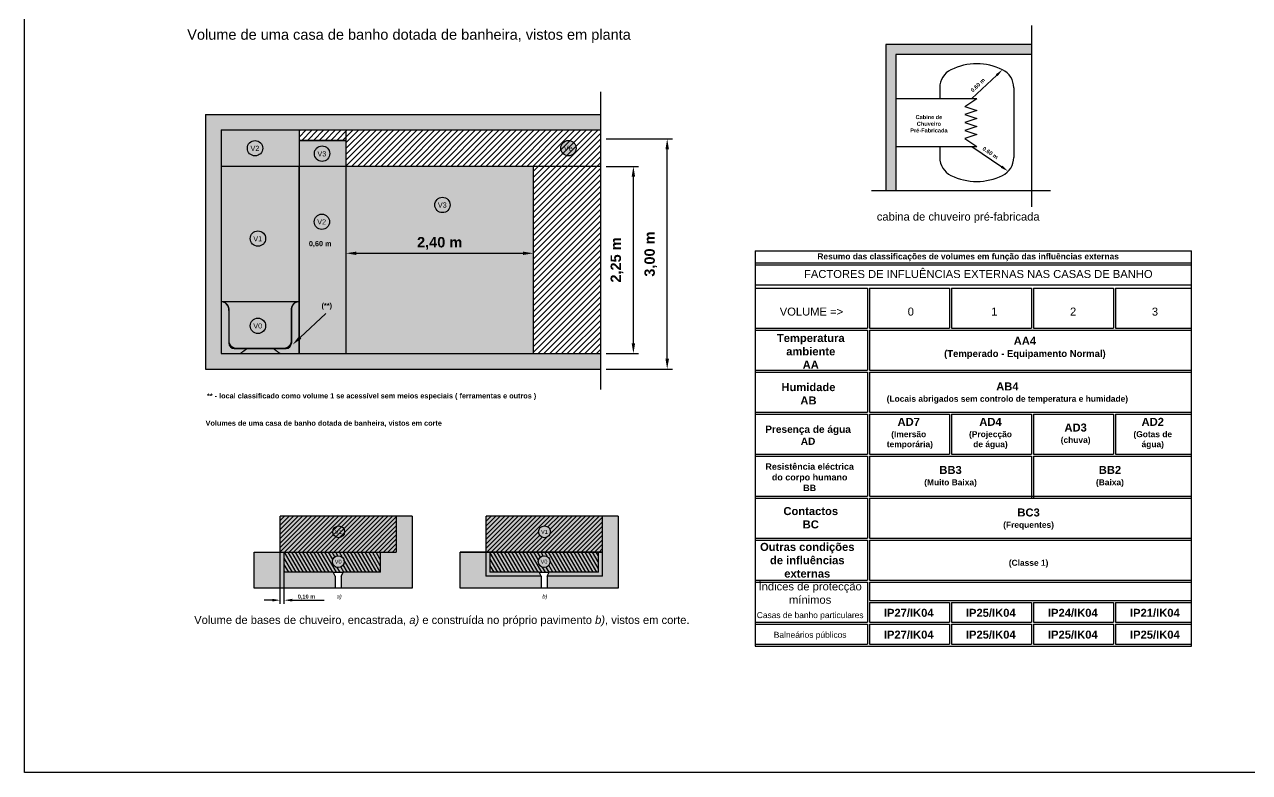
# Model space of a CAD drawing. Header units: millimetres. Extents: x 145 to 60311, y -8355 to 8851.
# Drawn here: x 364.05 to 376.29, y 462.36 to 469.84 of the extents above; entities that cross this region are included whole.
import ezdxf
from ezdxf.lldxf.tags import DXFTag

# ---------------------------------------------------------------- set-up
doc = ezdxf.new("R2010")
doc.units = ezdxf.units.MM
doc.styles.add('ARIAL', font='arial.ttf')
tags = doc.linetypes.add('DASHED2', pattern=[9.525, 6.35, -3.175]).pattern_tags.tags
tags[6:7] = [DXFTag(74, 4), DXFTag(75, 0), DXFTag(340, '0'), DXFTag(46, 1.0), DXFTag(50, 0.0), DXFTag(44, 0.0), DXFTag(45, 0.0)]
tags[4:5] = [DXFTag(74, 4), DXFTag(75, 0), DXFTag(340, '0'), DXFTag(46, 1.0), DXFTag(50, 0.0), DXFTag(44, 0.0), DXFTag(45, 0.0)]
pattern_1 = [(45, (226.733724, 336.95474), (-0.0224506403, 0.0224506403), [])]
pattern_2 = [(120, (226.733724, 336.95474), (-0.0274963066, -0.015875), [])]

msp = doc.modelspace()

# ---------------------------------------------------------------- hatches: boundary and pattern name
for color, points in [(0, [(372.657, 468.181), (372.757, 468.181), (372.757, 469.541), (374.117, 469.541), (374.117, 469.641), (372.657, 469.641)]), (0, [(365.859, 468.944), (365.859, 466.396), (369.811, 466.396), (369.811, 466.552), (366.015, 466.552), (366.015, 468.788), (369.811, 468.788), (369.811, 468.944)]), (20, [(366.795, 468.424), (366.015, 468.424), (366.015, 467.072), (366.789, 467.072, 0.417499), (366.717, 466.986), (366.717, 466.656, -0.414214), (366.665, 466.604), (366.145, 466.604, -0.414214), (366.093, 466.656), (366.093, 466.984, 0.426582), (366.015, 467.072), (366.015, 466.552), (366.795, 466.552)]), (203, [(366.665, 466.604, 0.414214), (366.717, 466.656), (366.717, 466.986, -0.417499), (366.789, 467.072), (366.015, 467.072, -0.426582), (366.093, 466.984), (366.093, 466.656, 0.414214), (366.145, 466.604)]), (30, [(366.606, 464.927), (366.606, 464.567), (367.766, 464.567), (367.766, 464.927)]), (30, [(369.824, 464.567), (369.824, 464.927), (368.664, 464.927), (368.664, 464.567)]), (203, [(366.646, 464.567), (366.646, 464.367), (367.136, 464.367), (367.236, 464.367), (367.606, 464.367), (367.606, 464.567)]), (203, [(369.194, 464.367), (369.294, 464.367), (369.784, 464.367), (369.784, 464.567), (368.704, 464.567), (368.704, 464.367)])]:
    msp.add_hatch(color=color).paths.add_polyline_path(points)
h = msp.add_hatch(color=30)
h.paths.add_polyline_path([(367.263, 468.424), (366.795, 468.424), (366.795, 466.552), (367.263, 466.552)])
h.paths.add_polyline_path([(366.015, 468.788), (366.015, 468.424), (366.795, 468.424), (366.795, 468.788)])
h = msp.add_hatch()
h.set_pattern_fill('ANSI31', color=0, scale=0.013, style=0)
h.set_pattern_definition([(45, (183.817634, 298.231014), (-0.0291858324, 0.0291858324), [])])
h.paths.add_polyline_path([(367.263, 468.684), (367.263, 468.788), (366.795, 468.788), (366.795, 468.684)])
h.paths.add_polyline_path([(367.263, 468.788), (367.263, 468.424), (369.811, 468.424), (369.811, 468.788)])
h.paths.add_polyline_path([(369.135, 466.552), (369.811, 466.552), (369.811, 468.424), (369.135, 468.424)])
h = msp.add_hatch(color=41)
h.paths.add_polyline_path([(369.135, 468.424), (367.263, 468.424), (367.263, 466.552), (369.135, 466.552)])
h.paths.add_polyline_path([(367.263, 468.424), (367.263, 468.684), (366.795, 468.684), (366.795, 468.424)])
h = msp.add_hatch(color=253)
h.dxf.hatch_style = 2
h.paths.add_polyline_path([(369.563, 468.606, 1), (369.409, 468.606, 1)])
h.paths.add_polyline_path([(369.428, 468.644), (369.54, 468.644), (369.54, 468.565), (369.428, 468.565)], flags=24)
h = msp.add_hatch(color=253)
h.paths.add_polyline_path([(366.646, 464.567), (366.606, 464.567), (366.606, 464.207), (366.646, 464.207)])
h.paths.add_polyline_path([(366.606, 464.567), (366.346, 464.567), (366.346, 464.207), (366.606, 464.207)])
h.paths.add_polyline_path([(367.156, 464.207), (367.156, 464.327), (367.136, 464.367), (366.646, 464.367), (366.646, 464.207)])
h.paths.add_polyline_path([(367.926, 464.207), (367.926, 464.927), (367.766, 464.927), (367.766, 464.567), (367.606, 464.567), (367.606, 464.367), (367.236, 464.367), (367.216, 464.327), (367.216, 464.207)])
h = msp.add_hatch()
h.set_pattern_fill('ANSI31', color=0, scale=0.01, style=0)
h.set_pattern_definition(pattern_1)
h.paths.add_polyline_path([(367.766, 464.567), (367.766, 464.927), (366.606, 464.927), (366.606, 464.567)])
h.paths.add_polyline_path([(367.149, 464.8), (367.227, 464.8), (367.227, 464.74), (367.149, 464.74)], flags=24)
h = msp.add_hatch(color=253)
h.paths.add_polyline_path([(369.824, 464.327), (369.274, 464.327), (369.274, 464.207), (369.984, 464.207), (369.984, 464.927), (369.824, 464.927)])
h.paths.add_polyline_path([(369.214, 464.207), (369.214, 464.327), (368.664, 464.327), (368.664, 464.567), (368.404, 464.567), (368.404, 464.207)])
h = msp.add_hatch()
h.set_pattern_fill('ANSI31', color=0, scale=0.01, style=0)
h.set_pattern_definition(pattern_1)
h.paths.add_polyline_path([(369.824, 464.567), (369.824, 464.927), (368.664, 464.927), (368.664, 464.567)])
h.paths.add_polyline_path([(369.306, 464.771, -1), (369.188, 464.771, -1)], flags=16)
h.paths.add_polyline_path([(369.207, 464.8), (369.284, 464.8), (369.284, 464.74), (369.207, 464.74)], flags=8)
h = msp.add_hatch()
h.set_pattern_fill('ANSI31', color=0, scale=0.01, angle=75, style=0)
h.set_pattern_definition(pattern_2)
h.paths.add_polyline_path([(367.606, 464.367), (367.606, 464.567), (366.646, 464.567), (366.646, 464.367), (367.136, 464.367), (367.236, 464.367)])
h.paths.add_polyline_path([(367.127, 464.473, -1), (367.245, 464.473, -1)], flags=16)
h.paths.add_polyline_path([(367.142, 464.503), (367.228, 464.503), (367.228, 464.442), (367.142, 464.442)], flags=8)
h = msp.add_hatch(color=253)
h.paths.add_polyline_path([(369.824, 464.327), (369.824, 464.567), (369.784, 464.567), (369.784, 464.367), (369.294, 464.367), (369.274, 464.327)])
h.paths.add_polyline_path([(369.194, 464.367), (368.704, 464.367), (368.704, 464.567), (368.664, 464.567), (368.664, 464.327), (369.214, 464.327)])
h = msp.add_hatch()
h.set_pattern_fill('ANSI31', color=0, scale=0.01, angle=75, style=0)
h.set_pattern_definition(pattern_2)
h.paths.add_polyline_path([(369.194, 464.367), (369.294, 464.367), (369.784, 464.367), (369.784, 464.567), (368.704, 464.567), (368.704, 464.367)])
h.paths.add_polyline_path([(369.303, 464.473, -1), (369.185, 464.473, -1)], flags=16)
h.paths.add_polyline_path([(369.2, 464.503), (369.285, 464.503), (369.285, 464.442), (369.2, 464.442)], flags=8)

# ---------------------------------------------------------------- linework, layer by layer
at = {"color": 0, "linetype": 'DASHED2', "ltscale": 0.025}
msp.add_line((374.117, 468.02), (374.117, 469.833), dxfattribs=at)
at = {"color": 0}
for p, q in [((374.117, 469.641), (372.657, 469.641)), ((372.657, 469.641), (372.657, 468.181)), ((372.757, 469.541), (372.757, 468.181)), ((374.117, 469.541), (372.757, 469.541)), ((373.517, 469.101), (373.766, 469.335)), ((369.811, 466.193), (369.811, 469.169)), ((373.197, 469.21), (373.197, 469.101)), ((373.937, 469.21), (373.937, 468.513)), ((372.757, 469.101), (373.567, 469.101)), ((373.197, 469.123), (373.197, 469.101)), ((373.447, 469.021), (373.567, 469.101)), ((373.447, 469.021), (373.567, 468.981)), ((365.859, 468.944), (369.811, 468.944)), ((365.859, 468.944), (365.859, 466.396)), ((373.567, 468.981), (373.447, 468.941)), ((373.447, 468.941), (373.567, 468.901)), ((373.567, 468.901), (373.447, 468.861)), ((366.015, 468.788), (366.015, 466.552)), ((366.015, 468.788), (369.811, 468.788)), ((366.795, 468.788), (366.795, 466.552)), ((373.447, 468.861), (373.567, 468.821)), ((373.567, 468.821), (373.447, 468.781)), ((373.447, 468.781), (373.567, 468.741)), ((366.795, 468.684), (367.263, 468.684)), ((366.795, 468.684), (367.263, 468.684)), ((369.863, 468.698), (370.525, 468.698)), ((373.567, 468.741), (373.447, 468.701)), ((373.447, 468.701), (373.567, 468.621)), ((370.473, 466.5), (370.473, 468.594)), ((372.757, 468.621), (373.567, 468.621)), ((373.197, 468.621), (373.197, 468.513)), ((373.518, 468.621), (373.816, 468.42)), ((366.795, 468.424), (366.015, 468.424)), ((366.795, 466.552), (366.795, 468.424)), ((369.135, 468.424), (369.135, 466.552)), ((369.863, 468.424), (370.187, 468.424)), ((370.135, 466.656), (370.135, 468.32)), ((372.516, 468.181), (374.304, 468.181)), ((367.263, 467.618), (367.263, 467.503)), ((367.367, 467.555), (369.031, 467.555)), ((369.135, 467.62), (369.135, 467.503)), ((371.354, 467.579), (371.354, 463.847)), ((371.354, 467.579), (375.714, 467.579)), ((375.714, 463.847), (375.714, 467.579)), ((371.354, 467.459), (375.714, 467.459)), ((371.354, 467.439), (375.714, 467.439)), ((371.354, 467.239), (375.714, 467.239)), ((371.354, 467.207), (372.474, 467.207)), ((372.474, 467.207), (372.474, 466.807)), ((372.494, 467.207), (372.494, 466.807)), ((372.494, 467.207), (373.294, 467.207)), ((373.294, 467.207), (373.294, 466.807)), ((373.314, 467.207), (374.114, 467.207)), ((373.314, 467.207), (373.314, 466.807)), ((374.114, 467.207), (374.114, 466.807)), ((374.134, 467.207), (374.134, 466.807)), ((374.134, 467.207), (374.934, 467.207)), ((374.934, 467.207), (374.934, 466.807)), ((374.954, 467.207), (375.714, 467.207)), ((374.954, 467.207), (374.954, 466.807)), ((366.015, 467.072), (366.789, 467.072)), ((371.354, 467.159), (371.354, 463.629)), ((375.714, 463.629), (375.714, 467.159)), ((366.093, 466.984), (366.093, 466.656)), ((366.717, 466.986), (366.717, 466.656)), ((366.806, 466.714), (367.063, 466.953)), ((371.354, 466.807), (372.474, 466.807)), ((371.354, 466.787), (372.474, 466.787)), ((372.474, 466.787), (372.474, 466.387)), ((372.494, 466.807), (373.294, 466.807)), ((372.494, 466.787), (372.494, 466.387)), ((372.494, 466.787), (375.714, 466.787)), ((373.314, 466.807), (374.114, 466.807)), ((374.134, 466.807), (374.934, 466.807)), ((374.954, 466.807), (375.714, 466.807)), ((366.145, 466.604), (366.665, 466.604)), ((366.015, 466.552), (369.811, 466.552)), ((369.863, 466.552), (370.187, 466.552)), ((365.859, 466.396), (369.811, 466.396)), ((369.863, 466.396), (370.525, 466.396)), ((371.354, 466.387), (372.474, 466.387)), ((371.354, 466.367), (372.474, 466.367)), ((372.474, 466.367), (372.474, 465.967)), ((372.494, 466.387), (375.714, 466.387)), ((372.494, 466.367), (375.714, 466.367)), ((372.494, 466.367), (372.494, 465.967)), ((371.354, 465.967), (372.474, 465.967)), ((372.494, 465.967), (375.714, 465.967)), ((371.354, 465.947), (372.474, 465.947)), ((372.474, 465.947), (372.474, 465.547)), ((372.494, 465.947), (373.294, 465.947)), ((372.494, 465.947), (372.494, 465.547)), ((373.294, 465.947), (373.294, 465.547)), ((373.314, 465.947), (373.314, 465.547)), ((373.314, 465.947), (374.114, 465.947)), ((374.114, 465.947), (374.114, 465.547)), ((374.134, 465.947), (374.134, 465.547)), ((374.134, 465.947), (374.934, 465.947)), ((374.934, 465.947), (374.934, 465.547)), ((374.954, 465.947), (374.954, 465.547)), ((374.954, 465.947), (375.714, 465.947)), ((371.354, 465.547), (372.474, 465.547)), ((371.354, 465.527), (372.474, 465.527)), ((372.474, 465.527), (372.474, 465.127)), ((372.494, 465.547), (373.294, 465.547)), ((372.494, 465.527), (374.114, 465.527)), ((372.494, 465.527), (372.494, 465.127)), ((373.314, 465.547), (374.114, 465.547)), ((374.114, 465.527), (374.114, 465.107)), ((374.134, 465.547), (374.934, 465.547)), ((374.134, 465.527), (374.134, 465.107)), ((374.134, 465.527), (375.714, 465.527)), ((374.954, 465.547), (375.714, 465.547)), ((371.354, 465.127), (372.474, 465.127)), ((371.354, 465.107), (372.474, 465.107)), ((372.474, 465.107), (372.474, 464.707)), ((372.494, 465.127), (375.714, 465.127)), ((372.494, 465.107), (375.714, 465.107)), ((372.494, 465.107), (372.494, 464.707)), ((366.606, 464.051), (366.606, 464.927)), ((367.926, 464.927), (366.606, 464.927)), ((367.766, 464.927), (367.766, 464.567)), ((367.926, 464.927), (367.926, 464.207)), ((368.664, 464.327), (368.664, 464.927)), ((369.984, 464.927), (368.664, 464.927)), ((369.824, 464.927), (369.824, 464.327)), ((369.984, 464.927), (369.984, 464.207)), ((371.354, 464.707), (372.474, 464.707)), ((371.354, 464.687), (372.474, 464.687)), ((372.474, 464.687), (372.474, 464.287)), ((372.494, 464.707), (375.714, 464.707)), ((372.494, 464.687), (372.494, 464.287)), ((372.494, 464.687), (375.714, 464.687)), ((366.346, 464.207), (366.346, 464.567)), ((366.346, 464.567), (366.606, 464.567)), ((366.606, 464.567), (367.766, 464.567)), ((366.646, 464.051), (366.646, 464.567)), ((367.606, 464.567), (367.606, 464.367)), ((368.404, 464.207), (368.404, 464.567)), ((368.404, 464.567), (368.664, 464.567)), ((368.664, 464.567), (369.824, 464.567)), ((368.704, 464.367), (368.704, 464.567)), ((369.784, 464.567), (369.784, 464.367)), ((367.136, 464.367), (366.646, 464.367)), ((367.156, 464.327), (367.136, 464.367)), ((367.136, 464.367), (367.236, 464.367)), ((367.156, 464.327), (367.156, 464.207)), ((367.216, 464.327), (367.236, 464.367)), ((367.216, 464.327), (367.216, 464.207)), ((367.606, 464.367), (367.236, 464.367)), ((369.214, 464.327), (368.664, 464.327)), ((369.194, 464.367), (368.704, 464.367)), ((369.214, 464.327), (369.194, 464.367)), ((369.194, 464.367), (369.294, 464.367)), ((369.214, 464.327), (369.214, 464.207)), ((369.274, 464.327), (369.294, 464.367)), ((369.824, 464.327), (369.274, 464.327)), ((369.274, 464.327), (369.274, 464.207)), ((369.784, 464.367), (369.294, 464.367)), ((371.354, 464.287), (372.474, 464.287)), ((371.354, 464.267), (372.474, 464.267)), ((372.474, 464.267), (372.474, 463.867)), ((372.494, 464.287), (375.714, 464.287)), ((372.494, 464.267), (372.494, 464.084)), ((372.494, 464.267), (375.714, 464.267)), ((372.494, 464.267), (373.294, 464.267)), ((373.314, 464.267), (374.114, 464.267)), ((374.134, 464.267), (374.934, 464.267)), ((374.954, 464.267), (375.714, 464.267)), ((367.926, 464.207), (366.346, 464.207)), ((369.984, 464.207), (368.404, 464.207)), ((366.526, 464.087), (366.446, 464.087)), ((366.726, 464.087), (367.044, 464.087)), ((372.494, 464.084), (375.714, 464.084)), ((372.494, 464.064), (372.494, 463.867)), ((372.494, 464.064), (373.294, 464.064)), ((373.294, 464.064), (373.294, 463.867)), ((373.314, 464.064), (373.314, 463.867)), ((373.314, 464.064), (374.114, 464.064)), ((374.114, 464.064), (374.114, 463.867)), ((374.134, 464.064), (374.134, 463.867)), ((374.134, 464.064), (374.934, 464.064)), ((374.934, 464.064), (374.934, 463.867)), ((374.954, 464.064), (374.954, 463.867)), ((374.954, 464.064), (375.714, 464.064)), ((371.354, 463.867), (372.474, 463.867)), ((371.354, 463.867), (372.474, 463.867)), ((371.354, 463.847), (372.474, 463.847)), ((371.354, 463.847), (372.474, 463.847)), ((372.474, 463.847), (372.474, 463.649)), ((372.494, 463.867), (373.294, 463.867)), ((372.494, 463.867), (373.294, 463.867)), ((372.494, 463.867), (373.294, 463.867)), ((372.494, 463.847), (373.294, 463.847)), ((372.494, 463.847), (372.494, 463.649)), ((372.494, 463.847), (373.294, 463.847)), ((373.294, 463.847), (373.294, 463.649)), ((373.314, 463.867), (374.114, 463.867)), ((373.314, 463.867), (374.114, 463.867)), ((373.314, 463.867), (374.114, 463.867)), ((373.314, 463.847), (374.114, 463.847)), ((373.314, 463.847), (374.114, 463.847)), ((373.314, 463.847), (374.114, 463.847)), ((373.314, 463.847), (373.314, 463.649)), ((374.114, 463.847), (374.114, 463.649)), ((374.134, 463.867), (374.934, 463.867)), ((374.134, 463.867), (374.934, 463.867)), ((374.134, 463.867), (374.934, 463.867)), ((374.134, 463.847), (374.934, 463.847)), ((374.134, 463.847), (374.934, 463.847)), ((374.134, 463.847), (374.134, 463.649)), ((374.934, 463.847), (374.934, 463.649)), ((374.954, 463.867), (375.714, 463.867)), ((374.954, 463.867), (375.714, 463.867)), ((374.954, 463.867), (375.714, 463.867)), ((374.954, 463.847), (375.714, 463.847)), ((374.954, 463.847), (375.714, 463.847)), ((374.954, 463.847), (374.954, 463.649)), ((371.354, 463.649), (372.474, 463.649)), ((371.354, 463.649), (372.474, 463.649)), ((372.494, 463.649), (373.294, 463.649)), ((372.494, 463.649), (373.294, 463.649)), ((372.494, 463.649), (373.294, 463.649)), ((373.314, 463.649), (374.114, 463.649)), ((373.314, 463.649), (374.114, 463.649)), ((373.314, 463.649), (374.114, 463.649)), ((374.134, 463.649), (374.934, 463.649)), ((374.134, 463.649), (374.934, 463.649)), ((374.134, 463.649), (374.934, 463.649)), ((374.954, 463.649), (375.714, 463.649)), ((374.954, 463.649), (375.714, 463.649)), ((374.954, 463.649), (375.714, 463.649)), ((371.354, 463.629), (372.474, 463.629)), ((371.354, 463.629), (375.714, 463.629)), ((372.494, 463.629), (375.714, 463.629)), ((373.314, 463.629), (374.114, 463.629))]:
    msp.add_line(p, q, dxfattribs=at)
msp.add_lwpolyline([(364.05, 475.036), (383.057, 475.036), (383.057, 462.365), (364.05, 462.365)], close=True)
at = {"color": 0, "linetype": 'DASHED2', "ltscale": 0.025, "const_width": 0.013}
for points in [[(366.795, 468.788), (366.795, 466.552)], [(367.263, 468.788), (367.263, 466.552)], [(367.263, 468.684), (366.795, 468.684)], [(366.015, 468.424), (369.811, 468.424)], [(369.135, 468.424), (369.135, 466.552)]]:
    msp.add_lwpolyline(points, dxfattribs=at)
at = {"color": 0, "const_width": 0.013}
msp.add_lwpolyline([(366.015, 467.072), (366.015, 467.072, -0.414214), (366.093, 466.994), (366.093, 466.682, 0.414214), (366.171, 466.604), (366.639, 466.604, 0.414214), (366.717, 466.682), (366.717, 466.994, -0.414214), (366.795, 467.072), (366.789, 467.072)], format="xyb", dxfattribs=at)
at = {"color": 0}
for points, const_width in [([(366.795, 467.072), (366.015, 467.072)], 0.013), ([(366.276, 466.604), (366.206, 466.552)], 0.013), ([(366.535, 466.604), (366.605, 466.552)], 0.013), ([(367.766, 464.567), (367.766, 464.927)], 0.01), ([(368.404, 464.57), (369.824, 464.57), (369.824, 464.927)], 0.01), ([(366.346, 464.567), (367.766, 464.567)], 0.01), ([(366.606, 464.567), (366.606, 464.051)], 0.01), ([(366.646, 464.567), (366.646, 464.051)], 0.01), ([(367.216, 464.207), (367.216, 464.327), (367.236, 464.367), (367.606, 464.367), (367.606, 464.567)], 0.01), ([(368.664, 464.567), (368.664, 464.327), (369.214, 464.327), (369.194, 464.367), (368.704, 464.367), (368.704, 464.57)], 0.01), ([(369.824, 464.57), (369.824, 464.327), (369.274, 464.327)], 0.01), ([(369.274, 464.327), (369.294, 464.367), (369.784, 464.367), (369.784, 464.567)], 0.01), ([(366.646, 464.367), (367.136, 464.367), (367.156, 464.327), (367.156, 464.207)], 0.01), ([(369.214, 464.327), (369.214, 464.207)], 0.01), ([(369.274, 464.327), (369.274, 464.207)], 0.01)]:
    msp.add_lwpolyline(points, dxfattribs=dict(at, const_width=const_width))
for centre, radius in [((366.354, 468.605), 0.0768), ((369.486, 468.606), 0.0768), ((367.024, 468.551), 0.0768), ((368.227, 468.038), 0.0768), ((367.022, 467.87), 0.0768), ((366.383, 467.702), 0.0768), ((366.383, 466.83), 0.0768), ((367.19, 464.771), 0.0591), ((369.247, 464.771), 0.0591), ((367.186, 464.473), 0.0591), ((369.244, 464.473), 0.0591)]:
    msp.add_circle(centre, radius, dxfattribs=at)
for centre, radius, start, end in [((373.397, 469.21), 0.2, 115.9734, 180), ((373.567, 468.861), 0.588, 64.0266, 115.9734), ((373.737, 469.21), 0.2, 0, 64.0266), ((373.397, 468.513), 0.2, 180, 244.0266), ((373.737, 468.513), 0.2, 295.9734, 0), ((373.567, 468.861), 0.588, 244.0266, 295.9734), ((366.012, 466.99), 0.0817, 355.1762, 87.585), ((366.796, 466.994), 0.0786, 94.9649, 185.6068), ((366.145, 466.656), 0.052, 180, 270), ((366.665, 466.656), 0.052, 270, 0)]:
    msp.add_arc(centre, radius, start, end, dxfattribs=at)
for points in [[(373.757, 469.345), (373.775, 469.325), (373.824, 469.39)], [(370.456, 468.594), (370.491, 468.594), (370.473, 468.698)], [(370.118, 468.32), (370.153, 468.32), (370.135, 468.424)], [(373.823, 468.431), (373.808, 468.409), (373.882, 468.375)], [(367.367, 467.572), (367.367, 467.538), (367.263, 467.555)], [(369.031, 467.572), (369.031, 467.538), (369.135, 467.555)], [(366.794, 466.727), (366.817, 466.701), (366.73, 466.643)], [(370.118, 466.656), (370.153, 466.656), (370.135, 466.552)], [(370.456, 466.5), (370.491, 466.5), (370.473, 466.396)], [(366.526, 464.101), (366.526, 464.074), (366.606, 464.087)], [(366.726, 464.101), (366.726, 464.074), (366.646, 464.087)]]:
    msp.add_solid(points, dxfattribs=at)

# ---------------------------------------------------------------- texts
at = {"color": 0, "style": 'ARIAL'}
for s, insert, char_height, attachment_point in [('Volume de uma casa de banho dotada de banheira, vistos em planta', (367.893, 469.726), 0.104, 5), ('Índices de protecção \\Pmínimos', (371.902, 464.265), 0.08, 2), ('Casas de banho particulares', (371.902, 463.968), 0.06, 2), ('Balneários públicos', (371.902, 463.771), 0.06, 2)]:
    msp.add_mtext(s, dxfattribs=dict(at, insert=insert, char_height=char_height, attachment_point=attachment_point))
at = {"color": 0}
for s, insert, char_height, attachment_point, rotation in [('{\\fArial|b1|i0|c0|p34;0.60 m}', (373.501, 469.19), 0.04, 1, 44), ('{\\fArial|b1|i0|c0|p34;0.60 m}', (373.642, 468.624), 0.04, 1, 326), ('{\\fArial|b1|i0|c0|p34;2,25 m}', (369.971, 467.488), 0.104, 5, 90), ('{\\fArial|b1|i0|c0|p34;3,00 m}', (370.309, 467.547), 0.104, 5, 90)]:
    msp.add_mtext(s, dxfattribs=dict(at, insert=insert, char_height=char_height, attachment_point=attachment_point, rotation=rotation))
for s, insert, char_height, attachment_point in [('{\\fArial|b1|i0|c0|p34;Cabine de \\PChuveiro \\PPré-Fabricada}', (373.089, 468.936), 0.04, 2), ('{\\fArial|b0|i0|c0|p34;V2}', (366.353, 468.604), 0.052, 5), ('{\\fArial|b0|i0|c0|p34;V3}', (367.022, 468.549), 0.052, 5), ('{\\fArial|b0|i0|c0|p34;Ve}', (369.484, 468.604), 0.052, 5), ('{\\fArial|b0|i0|c0|p34;V3}', (368.225, 468.037), 0.052, 5), ('{\\fArial|b0|i0|c0|p34;cabina de chuveiro pré-fabricada }', (372.568, 467.962), 0.08, 1), ('{\\fArial|b0|i0|c0|p34;V2}', (367.02, 467.869), 0.052, 5), ('{\\fArial|b0|i0|c0|p34;V1}', (366.381, 467.7), 0.052, 5), ('{\\fArial|b1|i0|c0|p34;0,60 m}', (367.005, 467.646), 0.052, 5), ('{\\fArial|b1|i0|c0|p34;2,40 m}', (368.199, 467.654), 0.104, 5), ('{\\fArial|b1|i0|c0|p34;Resumo das classificações de volumes em função das influências externas}', (373.481, 467.554), 0.06, 2), ('{\\fArial|b0|i0|c0|p34;FACTORES DE INFLUÊNCIAS EXTERNAS NAS CASAS DE BANHO}', (371.841, 467.388), 0.08, 1), ('{\\fArial|b1|i0|c0|p34;(**)}', (367.071, 467.024), 0.052, 5), ('{\\fArial|b0|i0|c0|p34;VOLUME =>}', (371.598, 467.012), 0.08, 1), ('{\\fArial|b0|i0|c0|p34;0}', (372.877, 467.012), 0.08, 1), ('{\\fArial|b0|i0|c0|p34;1}', (373.711, 467.012), 0.08, 1), ('{\\fArial|b0|i0|c0|p34;2}', (374.499, 467.012), 0.08, 1), ('{\\fArial|b0|i0|c0|p34;3}', (375.317, 467.012), 0.08, 1), ('{\\fArial|b0|i0|c0|p34;V0}', (366.381, 466.829), 0.052, 5), ('{\\fArial|b1|i0|c0|p34;Temperatura \\Pambiente\\PAA}', (371.908, 466.748), 0.08, 2), ('{\\fArial|b1|i0|c0|p34;AA4\\P\\H0.85x;(Temperado - Equipamento Normal)}', (374.048, 466.72), 0.08, 2), ('{\\fArial|b1|i0|c0|p34;Humidade\\PAB}', (371.885, 466.257), 0.08, 2), ('{\\fArial|b1|i0|c0|p34;AB4\\P\\H0.7502x;(Locais abrigados sem controlo de temperatura e humidade)}', (373.873, 466.264), 0.07998, 2), ('{\\fArial|b1|i0|c0|p34;** - local classificado como volume 1 se acessível sem meios especiais ( ferramentas e outros )}', (365.874, 466.156), 0.052, 1), ('{\\fArial|b1|i0|c0|p34;Volumes de uma casa de banho dotada de banheira, vistos em corte}', (365.86, 465.883), 0.052, 1), ('{\\fArial|b1|i0|c0|p34;Presença de água\\PAD}', (371.881, 465.832), 0.072, 2), ('{\\fArial|b1|i0|c0|p34;AD7\\P\\H0.7502x;(Imersão\\P temporária)}', (372.887, 465.91), 0.07998, 2), ('{\\fArial|b1|i0|c0|p34;AD4\\P\\H0.7502x;(Projecção \\Pde água)}', (373.704, 465.91), 0.07998, 2), ('{\\fArial|b1|i0|c0|p34;AD3\\P\\H0.7502x;(chuva)}', (374.555, 465.853), 0.07998, 2), ('{\\fArial|b1|i0|c0|p34;AD2\\P\\H0.7502x;(Gotas de \\Págua)}', (375.326, 465.91), 0.07998, 2), ('{\\fArial|b1|i0|c0|p34;Resistência eléctrica \\Pdo corpo humano \\PBB}', (371.897, 465.455), 0.064, 2), ('{\\fArial|b1|i0|c0|p34;BB3\\P\\H0.7502x;(Muito Baixa)}', (373.305, 465.429), 0.07998, 2), ('{\\fArial|b1|i0|c0|p34;BB2\\P\\H0.7502x;(Baixa)}', (374.898, 465.429), 0.07998, 2), ('{\\fArial|b1|i0|c0|p34;Contactos\\PBC}', (371.908, 465.018), 0.08, 2), ('{\\fArial|b1|i0|c0|p34;BC3\\P\\H0.7502x;(Frequentes)}', (374.085, 465.004), 0.07998, 2), ('{\\fArial|b0|i0|c0|p34;V1}', (367.188, 464.77), 0.04, 5), ('{\\fArial|b0|i0|c0|p34;V1}', (369.246, 464.77), 0.04, 5), ('{\\fArial|b1|i0|c0|p34;Outras condições\\Pde influências\\Pexternas}', (371.873, 464.66), 0.08, 2), ('{\\fArial|b0|i0|c0|p34;V0}', (367.185, 464.472), 0.04, 5), ('{\\fArial|b0|i0|c0|p34;V0}', (369.242, 464.472), 0.04, 5), ('{\\fArial|b1|i0|c0|p34;(Classe 1)}', (374.085, 464.491), 0.06, 2), ('{\\fArial|b1|i0|c0|p34;0,10 m}', (366.868, 464.119), 0.04, 5), ('{\\fArial|b0|i1|c0|p34;a)}', (367.195, 464.119), 0.04, 5), ('{\\fArial|b0|i1|c0|p34;b)}', (369.25, 464.119), 0.04, 5), ('{\\fArial|b1|i0|c0|p34;IP27/IK04}', (372.887, 464.001), 0.07998, 2), ('{\\fArial|b1|i0|c0|p34;IP25/IK04}', (373.707, 464.001), 0.07998, 2), ('{\\fArial|b1|i0|c0|p34;IP24/IK04}', (374.527, 464.001), 0.07998, 2), ('{\\fArial|b1|i0|c0|p34;IP21/IK04}', (375.347, 464.001), 0.07998, 2), ('{\\fArial|b0|i0|c0|p34;Volume de bases de chuveiro, encastrada, \\fArial|b0|i1|c0|p34;a)\\fArial|b0|i0|c0|p34; e construída no próprio pavimento \\fArial|b0|i1|c0|p34;b)\\fArial|b0|i0|c0|p34;, vistos em corte.}', (365.746, 463.93), 0.08, 1), ('{\\fArial|b1|i0|c0|p34;IP27/IK04}', (372.887, 463.783), 0.07998, 2), ('{\\fArial|b1|i0|c0|p34;IP25/IK04}', (373.707, 463.783), 0.07998, 2), ('{\\fArial|b1|i0|c0|p34;IP25/IK04}', (374.527, 463.783), 0.07998, 2), ('{\\fArial|b1|i0|c0|p34;IP25/IK04}', (375.347, 463.783), 0.07998, 2)]:
    msp.add_mtext(s, dxfattribs=dict(at, insert=insert, char_height=char_height, attachment_point=attachment_point))

doc.saveas('drawing.dxf')
